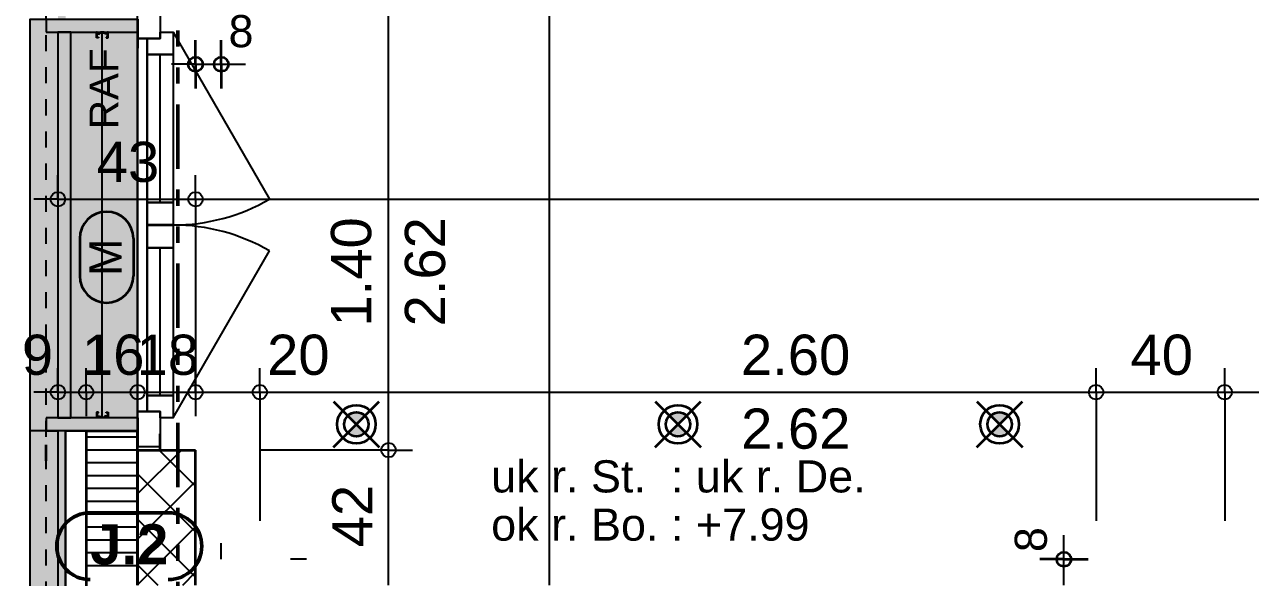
# Model space of a CAD drawing. Header units: centimetres. Extents: x 0.3 to 84.3, y 0.3 to 59.7.
# Drawn here: x 31.53 to 39.16, y 16.67 to 20.11 of the extents above; entities that cross this region are included whole.
import ezdxf

# ---------------------------------------------------------------- set-up
doc = ezdxf.new("R2010")
doc.units = ezdxf.units.CM
for name, pattern in [('AUSGEZOGEN', [0]), ('LINIE_17', [0.05, 0, -0.05]), ('LINIE_23', [0.79, 0.4, -0.13, 0, -0.13, 0, -0.13]), ('PHANTOM', [63.5, 31.75, -6.35, 6.35, -6.35, 6.35, -6.35]), ('PUNKT', [6.35, 0, -6.35]), ('RAND', [44.45, 12.7, -6.35, 12.7, -6.35, 0, -6.35]), ('VERDECKT', [9.525, 6.35, -3.175])]:
    doc.linetypes.add(name, pattern=pattern)
for name, color, linetype, lineweight in [('Allgemein', 7, 'AUSGEZOGEN', 35), ('Bauachsen grob', 7, 'RAND', 25), ('Daemmung', 7, 'AUSGEZOGEN', 35), ('Fenster', 7, 'AUSGEZOGEN', 35), ('Holz Fassadenverkleidung', 7, 'AUSGEZOGEN', 35), ('Holzgelaender', 7, 'AUSGEZOGEN', 50), ('Konstruktion oben', 7, 'VERDECKT', 25), ('Oeffnungsrichtung Fenster', 7, 'AUSGEZOGEN', 25), ('Rolladen', 7, 'AUSGEZOGEN', 25), ('Spengler', 7, 'AUSGEZOGEN', 35), ('Text Koten', 7, 'AUSGEZOGEN', 50), ('Text Werkplan Ausfuehrung', 7, 'AUSGEZOGEN', 50), ('Unterkonstruktion', 7, 'AUSGEZOGEN', 35), ('Vorhangbrett', 7, 'AUSGEZOGEN', 25), ('Wand Beton bewehrt', 7, 'AUSGEZOGEN', 35), ('Werkplan- Ausfuehrungsmasse', 7, 'AUSGEZOGEN', 25)]:
    doc.layers.add(name, color=color, linetype=linetype, lineweight=lineweight)
doc.layers.add('Elektro Apparate', color=7, linetype='AUSGEZOGEN', lineweight=35, true_color=0x656565)
doc.layers.add('Elektro Text', color=7, linetype='AUSGEZOGEN', lineweight=35, true_color=0x656565)
doc.styles.add('ARIAL', font='ARIAL.TTF')

msp = doc.modelspace()

# ---------------------------------------------------------------- hatches: boundary and pattern name
at = {"layer": 'Allgemein', "linetype": 'AUSGEZOGEN', "lineweight": 25}
h = msp.add_hatch(color=32, dxfattribs=at)
h.paths.add_polyline_path([(31.788, 15.8117), (31.788, 17.5797), (31.74, 17.5797), (31.74, 15.8117)])
h.paths.add_polyline_path([(31.788, 20.1397), (31.788, 20.2597), (31.74, 20.2597), (31.74, 20.1397)])
at = {"layer": 'Daemmung', "linetype": 'AUSGEZOGEN', "lineweight": 25}
for points in [[(31.916, 20.0597), (32.236, 20.0597), (32.236, 20.1397), (31.916, 20.1397), (31.836, 20.1397), (31.788, 20.1397), (31.74, 20.1397), (31.668, 20.1397), (31.668, 20.0597), (31.74, 20.0597), (31.788, 20.0597), (31.836, 20.0597)], [(31.916, 17.5797), (32.236, 17.5797), (32.236, 17.6597), (31.916, 17.6597), (31.836, 17.6597), (31.788, 17.6597), (31.74, 17.6597), (31.668, 17.6597), (31.668, 17.5797), (31.74, 17.5797), (31.788, 17.5797), (31.836, 17.5797)]]:
    msp.add_hatch(color=32, dxfattribs=at).paths.add_polyline_path(points)
at = {"layer": 'Elektro Apparate', "linetype": 'AUSGEZOGEN', "lineweight": 35}
h = msp.add_hatch(color=40, dxfattribs=at)
h.paths.add_polyline_path([(33.649, 17.5667), (33.596, 17.6197), (33.543, 17.5667), (33.5492, 17.5611), (33.5793, 17.5466), (33.6127, 17.5466), (33.6428, 17.5611)])
h.paths.add_polyline_path([(33.543, 17.6728), (33.596, 17.6197), (33.649, 17.6728), (33.6428, 17.6784), (33.6127, 17.6929), (33.5793, 17.6929), (33.5492, 17.6784)])
h = msp.add_hatch(color=40, dxfattribs=at)
h.paths.add_polyline_path([(35.649, 17.5667), (35.596, 17.6197), (35.543, 17.5667), (35.5492, 17.5611), (35.5793, 17.5466), (35.6127, 17.5466), (35.6428, 17.5611)])
h.paths.add_polyline_path([(35.543, 17.6728), (35.596, 17.6197), (35.649, 17.6728), (35.6428, 17.6784), (35.6127, 17.6929), (35.5793, 17.6929), (35.5492, 17.6784)])
h = msp.add_hatch(color=40, dxfattribs=at)
h.paths.add_polyline_path([(37.649, 17.5667), (37.596, 17.6197), (37.543, 17.5667), (37.5492, 17.5611), (37.5793, 17.5466), (37.6127, 17.5466), (37.6428, 17.5611)])
h.paths.add_polyline_path([(37.543, 17.6728), (37.596, 17.6197), (37.649, 17.6728), (37.6428, 17.6784), (37.6127, 17.6929), (37.5793, 17.6929), (37.5492, 17.6784)])
at = {"layer": 'Holzgelaender', "linetype": 'AUSGEZOGEN', "lineweight": 25, "true_color": 0xf1f1f1}
msp.add_hatch(color=7, dxfattribs=at).paths.add_polyline_path([(31.82, 20.0597), (31.82, 17.6597), (31.74, 17.6597), (31.74, 20.0597)], flags=16)
at = {"layer": 'Spengler', "linetype": 'AUSGEZOGEN', "lineweight": 25, "true_color": 0xfafafa}
for points in [[(31.568, 17.5797), (31.668, 17.5797), (31.668, 17.6597), (32.236, 17.6597), (32.236, 20.0597), (31.668, 20.0597), (31.668, 20.1397), (31.568, 20.1397)], [(31.568, 17.5797), (31.568, 15.7637), (31.74, 15.7637), (31.74, 17.5797)]]:
    msp.add_hatch(color=7, dxfattribs=at).paths.add_polyline_path(points)

# ---------------------------------------------------------------- linework, layer by layer
at = {"layer": 'Allgemein', "color": 7, "linetype": 'AUSGEZOGEN', "lineweight": 25}
for p, q in [((31.74, 17.5797), (31.74, 15.8117)), ((31.788, 15.8597), (31.788, 17.5797))]:
    msp.add_line(p, q, dxfattribs=at)
at = {"layer": 'Bauachsen grob', "color": 32, "linetype": 'LINIE_23', "lineweight": 50, "true_color": 0xc36e14}
msp.add_line((32.486, 1.3897), (32.486, 58.1), dxfattribs=at)
at = {"layer": 'Daemmung', "color": 7, "linetype": 'AUSGEZOGEN', "lineweight": 25}
for p, q in [((31.668, 20.1397), (31.668, 20.0597)), ((32.236, 20.0597), (32.236, 20.1397)), ((31.668, 20.0597), (31.74, 20.0597)), ((31.74, 20.0597), (31.788, 20.0597)), ((31.788, 20.0597), (31.836, 20.0597)), ((31.836, 20.0597), (31.916, 20.0597)), ((31.916, 20.0597), (32.236, 20.0597)), ((31.74, 17.6597), (31.668, 17.6597)), ((31.668, 17.6597), (31.668, 17.5797)), ((31.788, 17.6597), (31.74, 17.6597)), ((31.836, 17.6597), (31.788, 17.6597)), ((31.916, 17.6597), (31.836, 17.6597)), ((32.236, 17.6597), (31.916, 17.6597)), ((32.236, 17.5797), (32.236, 17.6597)), ((31.668, 17.5797), (31.74, 17.5797)), ((31.788, 17.5797), (31.836, 17.5797)), ((31.836, 17.5797), (31.916, 17.5797)), ((31.916, 17.5797), (32.236, 17.5797))]:
    msp.add_line(p, q, dxfattribs=at)
at = {"layer": 'Daemmung', "color": 7, "linetype": 'AUSGEZOGEN', "lineweight": 35}
for p, q in [((31.916, 17.5797), (32.236, 17.5797)), ((31.916, 17.5797), (31.916, 16.2597)), ((32.236, 17.4597), (32.236, 17.5797)), ((32.236, 16.6197), (32.236, 17.4597))]:
    msp.add_line(p, q, dxfattribs=at)
at = {"layer": 'Daemmung', "color": 7, "linetype": 'AUSGEZOGEN', "lineweight": 25}
for points in [[(32.236, 17.5397), (32.236, 17.5397), (32.236, 17.5397), (32.236, 17.5397), (31.916, 17.5397)], [(32.236, 17.5397), (32.236, 17.5397), (32.236, 17.5397), (32.236, 17.5397), (31.916, 17.5397)], [(32.236, 17.4597), (32.236, 17.4597), (32.236, 17.4597), (32.236, 17.4597), (31.916, 17.4597)], [(32.236, 17.3797), (32.236, 17.3797), (32.236, 17.3797), (32.236, 17.3797), (31.916, 17.3797)], [(32.236, 17.2997), (32.236, 17.2997), (32.236, 17.2997), (32.236, 17.2997), (31.916, 17.2997)], [(32.236, 17.2197), (32.236, 17.2197), (32.236, 17.2197), (32.236, 17.2197), (31.916, 17.2197)], [(32.236, 17.2197), (32.236, 17.2197), (32.236, 17.2197), (32.236, 17.2197), (31.916, 17.2197)], [(32.236, 17.1397), (32.236, 17.1397), (32.236, 17.1397), (32.236, 17.1397), (31.916, 17.1397)], [(32.236, 17.0597), (32.236, 17.0597), (32.236, 17.0597), (32.236, 17.0597), (31.916, 17.0597)], [(32.236, 16.9797), (32.236, 16.9797), (32.236, 16.9797), (32.236, 16.9797), (31.916, 16.9797)], [(32.236, 16.8997), (32.236, 16.8997), (32.236, 16.8997), (32.236, 16.8997), (31.916, 16.8997)], [(32.236, 16.8997), (32.236, 16.8997), (32.236, 16.8997), (32.236, 16.8997), (31.916, 16.8997)], [(32.236, 16.8197), (32.236, 16.8197), (32.236, 16.8197), (32.236, 16.8197), (31.916, 16.8197)], [(32.236, 16.7397), (32.236, 16.7397), (31.916, 16.7397)]]:
    msp.add_lwpolyline(points, dxfattribs=at)
at = {"layer": 'Elektro Apparate', "color": 40, "linetype": 'AUSGEZOGEN', "lineweight": 35}
for p, q in [((33.4546, 17.7612), (33.7374, 17.4783)), ((33.4546, 17.4783), (33.7374, 17.7612)), ((35.4546, 17.7612), (35.7374, 17.4783)), ((35.4546, 17.4783), (35.7374, 17.7612)), ((37.4546, 17.7612), (37.7374, 17.4783)), ((37.4546, 17.4783), (37.7374, 17.7612))]:
    msp.add_line(p, q, dxfattribs=at)
for centre, radius in [((33.596, 17.6197), 0.12), ((33.596, 17.6197), 0.075), ((35.596, 17.6197), 0.12), ((35.596, 17.6197), 0.075), ((37.596, 17.6197), 0.12), ((37.596, 17.6197), 0.075)]:
    msp.add_circle(centre, radius, dxfattribs=at)
at = {"layer": 'Elektro Text', "color": 40, "linetype": 'AUSGEZOGEN', "lineweight": 35}
for p, q in [((31.876, 18.7758), (31.876, 18.5431)), ((32.2093, 18.7758), (32.2093, 18.5431))]:
    msp.add_line(p, q, dxfattribs=at)
for centre, start, end in [((32.0427, 18.7758), 0, 180), ((32.0427, 18.5431), 180, 0)]:
    msp.add_arc(centre, 0.1667, start, end, dxfattribs=at)
at = {"layer": 'Fenster', "color": 7, "linetype": 'AUSGEZOGEN', "lineweight": 25}
for p, q in [((32.376, 19.0007), (32.376, 19.9197)), ((32.376, 17.7997), (32.376, 18.7187))]:
    msp.add_line(p, q, dxfattribs=at)
for points in [[(32.236, 20.0197), (32.236, 20.2397), (32.376, 20.2397), (32.376, 20.0197), (32.236, 20.0197)], [(32.236, 17.5797), (31.568, 17.5797), (31.568, 20.1397), (32.236, 20.1397), (32.236, 17.5797)], [(32.296, 19.9197), (32.296, 20.0197), (32.376, 20.0197), (32.376, 20.0597), (32.456, 20.0597), (32.456, 19.9197), (32.296, 19.9197)], [(32.296, 20.0197), (32.296, 18.8607), (32.376, 18.8607), (32.376, 18.8587), (32.296, 18.8587), (32.296, 17.6997), (32.236, 17.6997), (32.236, 20.0197), (32.296, 20.0197)], [(32.296, 19.0007), (32.296, 19.9197), (32.456, 19.9197), (32.456, 19.0007), (32.296, 19.0007)], [(32.376, 18.8607), (32.296, 18.8607), (32.296, 19.0007), (32.456, 19.0007), (32.456, 18.8607), (32.376, 18.8607)], [(32.296, 18.7187), (32.296, 18.8587), (32.376, 18.8587), (32.456, 18.8587), (32.456, 18.7187), (32.296, 18.7187)], [(32.296, 17.7997), (32.296, 18.7187), (32.456, 18.7187), (32.456, 17.7997), (32.296, 17.7997)], [(32.376, 17.6597), (32.376, 17.6997), (32.296, 17.6997), (32.296, 17.7997), (32.456, 17.7997), (32.456, 17.6597), (32.376, 17.6597)], [(32.236, 17.4797), (32.236, 17.6997), (32.376, 17.6997), (32.376, 17.4797), (32.236, 17.4797)]]:
    msp.add_lwpolyline(points, dxfattribs=at)
at = {"layer": 'Holz Fassadenverkleidung', "color": 7, "linetype": 'LINIE_17', "lineweight": 25}
msp.add_line((31.668, 10.9417), (31.668, 48.8677), dxfattribs=at)
at = {"layer": 'Holzgelaender', "color": 7, "linetype": 'AUSGEZOGEN', "lineweight": 25}
for p, q in [((31.74, 20.0597), (31.74, 17.6597)), ((31.82, 20.0597), (31.74, 20.0597)), ((31.82, 17.6597), (31.82, 20.0597)), ((31.74, 17.6597), (31.82, 17.6597))]:
    msp.add_line(p, q, dxfattribs=at)
at = {"layer": 'Konstruktion oben', "color": 7, "linetype": 'PUNKT', "lineweight": 35}
msp.add_line((31.668, 10.9417), (31.668, 48.8677), dxfattribs=at)
at = {"layer": 'Oeffnungsrichtung Fenster', "color": 7, "linetype": 'AUSGEZOGEN', "lineweight": 25}
for p, q in [((32.456, 20.0597), (33.056, 19.0205)), ((32.456, 17.6597), (33.056, 18.699))]:
    msp.add_line(p, q, dxfattribs=at)
for centre, start, end in [((32.456, 20.0597), 270, 300), ((32.456, 17.6597), 60, 90)]:
    msp.add_arc(centre, 1.2, start, end, dxfattribs=at)
at = {"layer": 'Rolladen', "color": 7, "linetype": 'AUSGEZOGEN', "lineweight": 25}
for p, q in [((31.984, 20.0587), (31.98, 20.0587)), ((31.98, 20.0247), (31.98, 20.0587)), ((31.984, 20.0527), (31.984, 20.0587)), ((31.984, 20.0527), (31.998, 20.0527)), ((31.998, 20.0527), (32.005, 20.0597)), ((31.9997, 20.0487), (32.0067, 20.0557)), ((32.027, 20.0597), (32.005, 20.0597)), ((32.0067, 20.0557), (32.0253, 20.0557)), ((32.021, 20.0597), (32.011, 20.0597)), ((32.022, 20.0597), (32.021, 20.0597)), ((32.0323, 20.0487), (32.0253, 20.0557)), ((32.034, 20.0527), (32.027, 20.0597)), ((32.048, 20.0527), (32.034, 20.0527)), ((32.048, 20.0527), (32.048, 20.0587)), ((32.052, 20.0587), (32.048, 20.0587)), ((32.052, 20.0247), (32.052, 20.0587)), ((31.992, 20.0247), (31.98, 20.0247)), ((31.984, 20.0487), (31.9997, 20.0487)), ((31.984, 20.0287), (31.984, 20.0487)), ((31.984, 20.0287), (31.992, 20.0287)), ((31.992, 20.0287), (31.992, 20.0247)), ((32.048, 20.0487), (32.0323, 20.0487)), ((32.04, 20.0287), (32.04, 20.0247)), ((32.048, 20.0287), (32.04, 20.0287)), ((32.04, 20.0247), (32.052, 20.0247)), ((32.048, 20.0287), (32.048, 20.0487)), ((31.992, 17.6947), (31.98, 17.6947)), ((31.98, 17.6947), (31.98, 17.6607)), ((31.984, 17.6907), (31.984, 17.6707)), ((31.984, 17.6907), (31.992, 17.6907)), ((31.992, 17.6907), (31.992, 17.6947)), ((32.04, 17.6947), (32.052, 17.6947)), ((32.04, 17.6907), (32.04, 17.6947)), ((32.048, 17.6907), (32.04, 17.6907)), ((32.048, 17.6907), (32.048, 17.6707)), ((32.052, 17.6947), (32.052, 17.6607)), ((31.984, 17.6607), (31.98, 17.6607)), ((31.984, 17.6707), (31.9997, 17.6707)), ((31.984, 17.6667), (31.984, 17.6607)), ((31.984, 17.6667), (31.998, 17.6667)), ((31.998, 17.6667), (32.005, 17.6597)), ((31.9997, 17.6707), (32.0067, 17.6637)), ((32.027, 17.6597), (32.005, 17.6597)), ((32.0067, 17.6637), (32.0253, 17.6637)), ((32.021, 17.6597), (32.011, 17.6597)), ((32.022, 17.6597), (32.021, 17.6597)), ((32.0323, 17.6707), (32.0253, 17.6637)), ((32.034, 17.6667), (32.027, 17.6597)), ((32.048, 17.6707), (32.0323, 17.6707)), ((32.048, 17.6667), (32.034, 17.6667)), ((32.048, 17.6667), (32.048, 17.6607)), ((32.052, 17.6607), (32.048, 17.6607))]:
    msp.add_line(p, q, dxfattribs=at)
at = {"layer": 'Rolladen', "color": 7, "linetype": 'PHANTOM', "lineweight": 25}
msp.add_line((32.016, 17.6597), (32.016, 20.0597), dxfattribs=at)
at = {"layer": 'Spengler', "color": 7, "linetype": 'AUSGEZOGEN', "lineweight": 25}
msp.add_line((31.568, 15.7637), (31.568, 17.5797), dxfattribs=at)
at = {"layer": 'Text Werkplan Ausfuehrung', "color": 92, "linetype": 'AUSGEZOGEN', "lineweight": 50, "true_color": 0x00b300}
msp.add_line((32.4267, 17.0699), (31.9412, 17.0699), dxfattribs=at)
for centre, start, end in [((31.9412, 16.8615), 90, 270), ((32.4267, 16.8615), 270, 90)]:
    msp.add_arc(centre, 0.2083, start, end, dxfattribs=at)
at = {"layer": 'Unterkonstruktion', "color": 7, "linetype": 'AUSGEZOGEN', "lineweight": 25}
for p, q in [((31.788, 17.5797), (31.836, 17.5797)), ((31.788, 17.5797), (31.788, 15.8597)), ((31.836, 17.5797), (31.916, 17.5797)), ((31.916, 16.2597), (31.916, 17.5797))]:
    msp.add_line(p, q, dxfattribs=at)
at = {"layer": 'Vorhangbrett', "color": 191, "linetype": 'PUNKT', "lineweight": 25, "true_color": 0xbe96ea}
for p, q in [((32.756, 16.7797), (32.756, 20.8597)), ((46.186, 16.7797), (32.756, 16.7797))]:
    msp.add_line(p, q, dxfattribs=at)
at = {"layer": 'Vorhangbrett', "color": 191, "linetype": 'AUSGEZOGEN', "lineweight": 35, "true_color": 0xbe96ea}
for p, q in [((32.596, 19.8597), (32.596, 20.0097)), ((32.756, 19.8597), (32.756, 20.0097)), ((32.596, 19.8597), (32.596, 19.7097)), ((32.756, 19.8597), (32.756, 19.7097)), ((37.996, 16.7797), (37.846, 16.7797)), ((37.996, 16.7797), (38.146, 16.7797))]:
    msp.add_line(p, q, dxfattribs=at)
at = {"layer": 'Vorhangbrett', "color": 191, "linetype": 'AUSGEZOGEN', "lineweight": 25, "true_color": 0xbe96ea}
for p, q in [((32.596, 19.8597), (32.446, 19.8597)), ((32.596, 19.8597), (32.756, 19.8597)), ((32.756, 19.8597), (32.906, 19.8597)), ((37.996, 16.7797), (37.996, 16.9297)), ((37.996, 16.6197), (37.996, 16.7797))]:
    msp.add_line(p, q, dxfattribs=at)
at = {"layer": 'Vorhangbrett', "color": 191, "linetype": 'AUSGEZOGEN', "lineweight": 35, "true_color": 0xbe96ea}
for centre in [(32.596, 19.8597), (32.756, 19.8597), (37.996, 16.7797)]:
    msp.add_circle(centre, 0.045, dxfattribs=at)
at = {"layer": 'Wand Beton bewehrt', "color": 180, "linetype": 'PUNKT', "lineweight": 35}
for p, q in [((32.376, 17.4597), (32.376, 20.2597)), ((32.236, 20.1397), (32.236, 20.0597)), ((32.236, 20.0597), (32.236, 17.6597)), ((32.236, 17.6597), (32.236, 17.5797)), ((32.236, 17.5797), (32.236, 17.4597)), ((32.236, 17.4597), (32.376, 17.4597))]:
    msp.add_line(p, q, dxfattribs=at)
at = {"layer": 'Wand Beton bewehrt', "color": 7, "linetype": 'AUSGEZOGEN', "lineweight": 35}
for p, q in [((32.236, 17.4597), (32.376, 17.4597)), ((32.236, 17.4597), (32.236, 16.6197)), ((32.376, 17.4597), (32.596, 17.4597)), ((32.596, 16.6197), (32.596, 17.4597))]:
    msp.add_line(p, q, dxfattribs=at)
at = {"layer": 'Wand Beton bewehrt', "color": 7, "linetype": 'AUSGEZOGEN', "lineweight": 25}
for p, q in [((32.236, 17.1876), (32.5081, 17.4597)), ((32.3706, 17.4597), (32.596, 17.2343)), ((32.236, 17.3115), (32.596, 16.9515)), ((32.236, 16.9048), (32.596, 17.2648)), ((32.236, 17.0287), (32.596, 16.6687)), ((32.236, 16.6219), (32.596, 16.9819)), ((32.236, 16.7458), (32.3621, 16.6197)), ((32.5166, 16.6197), (32.596, 16.6991))]:
    msp.add_line(p, q, dxfattribs=at)
at = {"layer": 'Werkplan- Ausfuehrungsmasse', "color": 7, "linetype": 'AUSGEZOGEN', "lineweight": 25}
for p, q in [((34.796, 16.6197), (34.796, 27.6097)), ((33.796, 17.4597), (33.796, 20.2597)), ((31.74, 19.0197), (31.74, 19.1697)), ((32.596, 19.0197), (32.596, 19.1697)), ((31.74, 19.0197), (31.59, 19.0197)), ((31.74, 19.0197), (31.74, 18.8697)), ((31.74, 19.0197), (31.74, 19.0197)), ((31.74, 19.0197), (32.596, 19.0197)), ((32.596, 19.0197), (32.596, 18.8697)), ((32.596, 19.0197), (32.596, 17.8197)), ((32.596, 19.0197), (47.586, 19.0197)), ((31.74, 17.8197), (31.74, 17.9697)), ((31.916, 17.8197), (31.916, 17.9697)), ((32.236, 17.8197), (32.236, 17.9697)), ((32.596, 17.8197), (32.596, 17.9697)), ((32.996, 17.8197), (32.996, 17.9697)), ((38.196, 17.8197), (38.196, 17.9697)), ((38.996, 17.8197), (38.996, 17.9697)), ((31.74, 17.8197), (31.59, 17.8197)), ((31.74, 17.8197), (31.74, 17.6697)), ((31.74, 17.8197), (31.74, 17.8197)), ((31.74, 17.8197), (31.916, 17.8197)), ((31.916, 17.8197), (31.916, 17.6697)), ((31.916, 17.8197), (31.916, 17.8197)), ((31.916, 17.8197), (32.236, 17.8197)), ((32.236, 17.8197), (32.236, 17.6697)), ((32.236, 17.8197), (32.236, 17.8197)), ((32.596, 17.8197), (32.596, 17.6697)), ((32.596, 17.8197), (32.596, 17.8197)), ((32.596, 17.8197), (32.996, 17.8197)), ((32.996, 17.8197), (32.996, 17.6697)), ((38.196, 17.8197), (38.196, 17.6697)), ((38.196, 17.8197), (38.996, 17.8197)), ((38.996, 17.8197), (38.996, 17.6697)), ((38.996, 17.8197), (45.586, 17.8197)), ((33.796, 17.4597), (33.646, 17.4597)), ((33.796, 17.4597), (33.946, 17.4597)), ((33.796, 16.6197), (33.796, 17.4597))]:
    msp.add_line(p, q, dxfattribs=at)
for points in [[(32.236, 17.8197), (32.2427, 17.8197), (32.2427, 17.8197), (32.596, 17.8197)], [(32.996, 17.8197), (32.996, 17.8155), (32.996, 17.8155), (32.996, 17.7263), (32.996, 17.7263), (32.996, 17.0197)], [(32.996, 17.8197), (33.3797, 17.8197), (33.3797, 17.8197), (35.4913, 17.8197), (35.4913, 17.8197), (36.7661, 17.8197), (36.7661, 17.8197), (38.196, 17.8197)], [(38.196, 17.8197), (38.196, 17.7729), (38.196, 17.7729), (38.196, 17.7389), (38.196, 17.7389), (38.196, 17.5867), (38.196, 17.5867), (38.196, 17.0197)], [(38.996, 17.8197), (38.996, 17.7599), (38.996, 17.7599), (38.996, 17.7218), (38.996, 17.7218), (38.996, 17.5515), (38.996, 17.5515), (38.996, 17.0197)], [(33.796, 17.4597), (33.7321, 17.4597), (33.7321, 17.4597), (33.7259, 17.4597), (33.7259, 17.4597), (33.725, 17.4597), (33.725, 17.4597), (33.7247, 17.4597), (33.7247, 17.4597), (33.7245, 17.4597), (33.7245, 17.4597), (33.7241, 17.4597), (33.7241, 17.4597), (33.7233, 17.4597), (33.7233, 17.4597), (33.7229, 17.4597), (33.7229, 17.4597), (33.7228, 17.4597), (33.7228, 17.4597), (33.7225, 17.4597), (33.7225, 17.4597), (33.7222, 17.4597), (33.7222, 17.4597), (33.7222, 17.4597), (33.7222, 17.4597), (33.7217, 17.4597), (33.7217, 17.4597), (33.7213, 17.4597), (33.7213, 17.4597), (33.7213, 17.4597), (33.7213, 17.4597), (33.7185, 17.4597), (33.7185, 17.4597), (33.7185, 17.4597), (33.7185, 17.4597), (32.996, 17.4597)]]:
    msp.add_lwpolyline(points, dxfattribs=at)
for centre in [(31.74, 19.0197), (32.596, 19.0197), (31.74, 17.8197), (31.916, 17.8197), (32.236, 17.8197), (32.596, 17.8197), (32.996, 17.8197), (38.196, 17.8197), (38.996, 17.8197), (33.796, 17.4597)]:
    msp.add_circle(centre, 0.045, dxfattribs=at)

# ---------------------------------------------------------------- texts
at = {"layer": 'Elektro Text', "color": 40, "linetype": 'AUSGEZOGEN', "lineweight": 35, "insert": (32.136, 18.5431), "char_height": 0.2, "width": 0.1, "attachment_point": 7, "rotation": 90, "style": 'ARIAL'}
msp.add_mtext('M', dxfattribs=at)
at = {"layer": 'Text Koten', "color": 7, "linetype": 'AUSGEZOGEN', "lineweight": 35, "char_height": 0.2, "width": 0.1, "attachment_point": 7, "style": 'ARIAL'}
for s, insert in [('uk\\~r.\\~St.\\~\\~:\\~uk\\~r.\\~De.', (34.4343, 17.1931)), ('ok\\~r.\\~Bo.\\~:\\~+7.99', (34.4343, 16.8931))]:
    msp.add_mtext(s, dxfattribs=dict(at, insert=insert))
at = {"layer": 'Text Werkplan Ausfuehrung', "color": 7, "linetype": 'AUSGEZOGEN', "lineweight": 35, "insert": (32.1168, 19.4557), "char_height": 0.18, "width": 0.09, "attachment_point": 7, "rotation": 90, "style": 'ARIAL'}
msp.add_mtext('RAF', dxfattribs=at)
at = {"layer": 'Text Werkplan Ausfuehrung', "color": 92, "linetype": 'AUSGEZOGEN', "lineweight": 50, "true_color": 0x00b300, "insert": (31.9412, 16.7449), "char_height": 0.25, "width": 0.125, "attachment_point": 7, "style": 'ARIAL'}
msp.add_mtext('\\fArial|i0|b1|c0|p0;J.2', dxfattribs=at)
at = {"layer": 'Vorhangbrett', "color": 191, "linetype": 'AUSGEZOGEN', "lineweight": 35, "true_color": 0xbe96ea, "insert": (32.801, 19.9631), "char_height": 0.2, "width": 0.1, "attachment_point": 7, "style": 'ARIAL'}
msp.add_mtext('8', dxfattribs=at)
at = {"layer": 'Vorhangbrett', "color": 191, "linetype": 'AUSGEZOGEN', "lineweight": 35, "true_color": 0xbe96ea, "insert": (37.8926, 16.8247), "char_height": 0.2, "width": 0.1, "attachment_point": 7, "rotation": 90, "style": 'ARIAL'}
msp.add_mtext('8', dxfattribs=at)
at = {"layer": 'Werkplan- Ausfuehrungsmasse', "color": 7, "linetype": 'AUSGEZOGEN', "lineweight": 50, "char_height": 0.25, "width": 0.125, "attachment_point": 7, "style": 'ARIAL'}
for s, insert in [('43', (31.9817, 19.1242)), ('9', (31.5161, 17.924)), ('16', (31.8898, 17.924)), ('18', (32.2294, 17.924)), ('20', (33.041, 17.924)), ('2.60', (35.9877, 17.924)), ('40', (38.4101, 17.924)), ('2.62', (35.9886, 17.4644))]:
    msp.add_mtext(s, dxfattribs=dict(at, insert=insert))
at = {"layer": 'Werkplan- Ausfuehrungsmasse', "color": 7, "linetype": 'AUSGEZOGEN', "lineweight": 50, "char_height": 0.25, "width": 0.125, "attachment_point": 7, "rotation": 90, "style": 'ARIAL'}
for s, insert in [('1.40', (33.6917, 18.2282)), ('2.62', (34.1513, 18.2291)), ('42', (33.696, 16.8547))]:
    msp.add_mtext(s, dxfattribs=dict(at, insert=insert))

doc.saveas('drawing.dxf')
